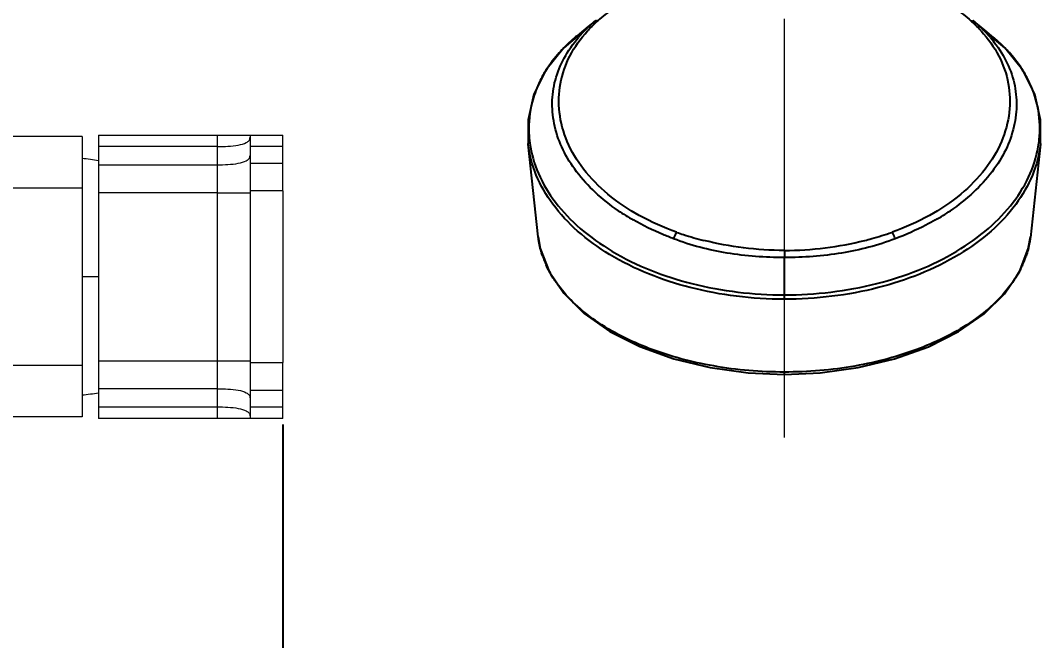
# Model space of a CAD drawing. Header units: millimetres. Extents: x 1891 to 3932, y -543 to 1323.
# Drawn here: x 3396.5 to 3551.4, y -310.8 to -216.7 of the extents above; entities that cross this region are included whole.
import ezdxf

# ---------------------------------------------------------------- set-up
doc = ezdxf.new("R2010")
doc.units = ezdxf.units.MM
doc.linetypes.add('CENTERX2', pattern=[101.6, 63.5, -12.7, 12.7, -12.7])
doc.layers.add('CENTER', color=1, linetype='CENTERX2', lineweight=15)
doc.layers.add('DIM', color=3, linetype='Continuous', lineweight=9)
doc.dimstyles.new('겸용-샤워욕조용1', dxfattribs={"dimscale": 0.6, "dimtxt": 10, "dimasz": 10, "dimexe": 1.5, "dimexo": 1.5, "dimgap": 2, "dimtad": 0, "dimtih": 1, "dimtoh": 1, "dimdec": 1, "dimdsep": 46, "dimtxsty": 'Standard', "dimcen": 2.5, "dimclrd": 5, "dimclre": 5, "dimclrt": 5, "dimadec": 1, "dimazin": 2, "dimtfac": 1, "dimtdec": 1, "dimtmove": 0, "dimatfit": 3, "dimfxl": 1.25, "dimarcsym": 0})

# ---------------------------------------------------------------- blocks, each defined once
blk = doc.blocks.new('*D56')
at = {"layer": 'Defpoints', "color": 0, "lineweight": 18, "transparency": 16777216}
for p in [(3175.88, -276.83), (3436.38, -277.08), (3436.38, -426.51)]:
    blk.add_point(p, dxfattribs=at)
at = {"layer": 'DIM', "color": 5, "lineweight": -2, "transparency": 16777216}
for p, q in [((3175.88, -277.73), (3175.88, -427.41)), ((3436.38, -277.98), (3436.38, -427.41)), ((3181.88, -426.51), (3293.43, -426.51)), ((3430.38, -426.51), (3318.83, -426.51))]:
    blk.add_line(p, q, dxfattribs=at)
at = {"layer": 'DIM', "color": 5, "lineweight": 18, "transparency": 16777216}
for points in [[(3181.88, -425.51), (3181.88, -427.51), (3175.88, -426.51)], [(3430.38, -425.51), (3430.38, -427.51), (3436.38, -426.51)]]:
    blk.add_solid(points, dxfattribs=at)
at = {"layer": 'DIM', "color": 5, "transparency": 16777216, "insert": (3306.13, -426.51), "char_height": 6, "attachment_point": 5}
blk.add_mtext('260.5', dxfattribs=at)

msp = doc.modelspace()

# ---------------------------------------------------------------- linework, layer by layer
at = {"linetype": 'Continuous'}
for p, q in [((3483.86, -216.69), (3482.72, -217.63)), ((3483.56, -216.95), (3483.85, -216.71)), ((3542.04, -217.47), (3541.09, -216.69)), ((3541.1, -216.71), (3541.39, -216.95)), ((3483.73, -216.84), (3483.56, -216.95)), ((3541.22, -216.84), (3541.39, -216.95)), ((3543.23, -218.44), (3542.04, -217.47)), ((3545.94, -220.83), (3542.56, -218.02)), ((3543.98, -219.06), (3543.23, -218.44)), ((3478.97, -220.89), (3478.92, -220.94)), ((3473.59, -235.37), (3473.59, -235.35)), ((3551.36, -235.35), (3551.35, -235.47)), ((3473.6, -235.47), (3473.59, -235.37)), ((3475.12, -249.52), (3473.6, -235.47)), ((3551.35, -235.47), (3549.82, -249.62)), ((3496.18, -248.85), (3496.11, -248.82)), ((3528.78, -248.85), (3528.84, -248.82)), ((3475.12, -249.52), (3475.12, -249.52)), ((3475.13, -249.62), (3475.12, -249.52)), ((3549.51, -251.35), (3549.83, -249.51)), ((3512.48, -251.59), (3512.48, -252.66)), ((3512.48, -258.99), (3512.48, -252.66)), ((3512.48, -270.39), (3512.48, -270.05))]:
    msp.add_line(p, q, dxfattribs=at)
at = {"linetype": 'Continuous', "lineweight": 18}
for p, q in [((3405.88, -234.33), (3175.88, -234.33)), ((3405.88, -234.33), (3405.88, -235.59)), ((3408.38, -234.08), (3426.38, -234.08)), ((3408.38, -234.08), (3408.38, -235.84)), ((3431.38, -234.08), (3431.38, -235.84)), ((3431.38, -234.08), (3436.38, -234.08)), ((3436.38, -235.84), (3436.38, -234.08)), ((3405.88, -235.59), (3405.88, -238.39)), ((3408.38, -235.84), (3408.38, -238.6)), ((3431.38, -235.84), (3431.38, -238.33)), ((3436.38, -238.33), (3436.38, -235.84)), ((3405.88, -238.39), (3405.88, -242.13)), ((3431.38, -238.33), (3431.38, -242.57)), ((3436.38, -242.57), (3436.38, -238.33)), ((3408.38, -238.6), (3408.38, -242.84)), ((3405.88, -242.13), (3405.88, -269.04)), ((3408.38, -242.84), (3408.38, -268.33)), ((3431.38, -242.57), (3431.38, -268.6)), ((3436.38, -242.57), (3436.38, -268.6)), ((3405.88, -269.04), (3405.88, -272.78)), ((3408.38, -268.33), (3408.38, -272.57)), ((3431.38, -268.6), (3431.38, -272.84)), ((3436.38, -272.84), (3436.38, -268.6)), ((3405.88, -272.78), (3405.88, -275.57)), ((3408.38, -272.57), (3408.38, -275.33)), ((3431.38, -272.84), (3431.38, -275.33)), ((3436.38, -275.33), (3436.38, -272.84)), ((3405.88, -275.57), (3405.88, -276.83)), ((3408.38, -275.33), (3408.38, -277.08)), ((3431.38, -275.33), (3431.38, -277.08)), ((3436.38, -277.08), (3436.38, -275.33)), ((3405.88, -276.83), (3175.88, -276.83)), ((3426.38, -277.08), (3408.38, -277.08)), ((3436.38, -277.08), (3431.38, -277.08))]:
    msp.add_line(p, q, dxfattribs=at)
at = {"linetype": 'Continuous', "lineweight": 13}
for p, q in [((3426.38, -234.08), (3426.38, -235.84)), ((3426.38, -235.84), (3408.38, -235.84)), ((3426.38, -235.84), (3426.38, -238.6)), ((3436.38, -235.84), (3431.38, -235.84)), ((3431.38, -238.33), (3436.38, -238.33)), ((3408.38, -238.6), (3426.38, -238.6)), ((3426.38, -238.6), (3426.38, -242.84)), ((3405.88, -242.13), (3175.88, -242.13)), ((3426.38, -242.84), (3408.38, -242.84)), ((3426.38, -242.84), (3426.38, -253.37)), ((3436.38, -242.57), (3431.38, -242.57)), ((3426.38, -253.37), (3426.38, -268.33)), ((3408.38, -255.58), (3405.88, -255.58)), ((3405.88, -269.04), (3175.88, -269.04)), ((3408.38, -268.33), (3426.38, -268.33)), ((3426.38, -268.33), (3426.38, -272.57)), ((3431.38, -268.6), (3436.38, -268.6)), ((3426.38, -272.57), (3408.38, -272.57)), ((3426.38, -272.57), (3426.38, -275.33)), ((3436.38, -272.84), (3431.38, -272.84)), ((3408.38, -275.33), (3426.38, -275.33)), ((3426.38, -275.33), (3426.38, -277.08)), ((3431.38, -275.33), (3436.38, -275.33))]:
    msp.add_line(p, q, dxfattribs=at)
at = {"linetype": 'Continuous'}
for points in [[(3482.72, -217.63), (3481.72, -218.44), (3480.97, -219.06)], [(3481.05, -219.14), (3479.02, -220.83), (3476.28, -224.24), (3474.47, -227.89), (3473.58, -231.78), (3473.59, -235.37)], [(3551.36, -235.37), (3551.37, -231.78), (3550.49, -227.89), (3548.68, -224.24), (3545.94, -220.83)], [(3475.12, -249.52), (3475.43, -251.28), (3476.76, -254.78), (3478.99, -258.09), (3482.1, -261.15), (3485.99, -263.88), (3490.56, -266.19), (3495.68, -268.03), (3501.2, -269.36), (3506.98, -270.15), (3512.48, -270.39)], [(3512.48, -270.39), (3517.92, -270.16), (3523.69, -269.37), (3529.22, -268.05), (3534.35, -266.21), (3538.91, -263.91), (3542.79, -261.21), (3545.9, -258.16), (3548.16, -254.85), (3549.51, -251.35)]]:
    msp.add_lwpolyline(points, dxfattribs=at)
for centre, radius, start, end in [((3499.2, -233.52), 22.54, 131.9057, 133.9678), ((3525.77, -233.41), 22.44, 45.8732, 47.938), ((3496.71, -232.48), 20.35, 133.3696, 139.6113), ((3497.52, -231.83), 20.15, 136.4729, 137.7529), ((3496.73, -232.51), 20.39, 130.2406, 133.3611), ((3498.24, -232.51), 21.14, 133.9724, 136.4623), ((3528.21, -232.52), 20.4, 46.639, 49.7596), ((3528.37, -230.83), 18.78, 43.341, 46.1112), ((3528.18, -231.01), 19.04, 41.9643, 43.3402), ((3528.29, -232.44), 20.29, 40.3691, 46.6362), ((3528.88, -237.62), 23.92, 46.0824, 50.8667), ((3495.11, -236.62), 22.54, 134.9894, 135.747), ((3529.78, -236.67), 22.62, 43.7137, 46.0668), ((3530.31, -236.17), 21.89, 41.1429, 43.7147), ((3491.41, -233.81), 17.88, 149.5835, 151.7282), ((3534.06, -233.53), 17.3, 25.2833, 28.3662), ((3534.64, -233.03), 16.62, 352.1808, 353.8834), ((3505.91, -218.17), 33.13, 235.778, 240.3961), ((3518.15, -216.82), 34.75, 299.7752, 304.1809), ((3487.99, -248.13), 12.95, 186.6136, 186.9318), ((3536.96, -248.13), 12.95, 353.0224, 353.3864), ((3489.75, -247.65), 14.77, 198.9341, 204.455), ((3535.19, -247.64), 14.79, 335.4293, 340.9872), ((3493.21, -245.68), 18.76, 215.0585, 216.4895), ((3531.74, -245.68), 18.77, 323.4617, 324.9445)]:
    msp.add_arc(centre, radius, start, end, dxfattribs=at)
at = {"linetype": 'Continuous', "lineweight": 18}
for centre, start, end in [((3403.64, -264.56), 79.8721, 85.2243), ((3403.64, -246.6), 274.7757, 280.1279)]:
    msp.add_arc(centre, 27, start, end, dxfattribs=at)
at = {"linetype": 'Continuous'}
for points, knots in [([(3488.94, -213.14), (3488.13, -213.74), (3486.88, -214.6), (3485.28, -215.79), (3484.52, -216.42), (3484.15, -216.75)], [0, 0, 0, 0, 0.504977, 0.753857, 1, 1, 1, 1]), ([(3536.01, -213.14), (3536.82, -213.74), (3538.47, -214.87), (3540.06, -216.09), (3540.8, -216.75)], [0, 0, 0, 0, 0.504851, 1, 1, 1, 1]), ([(3484.15, -216.75), (3484.11, -216.75), (3483.97, -216.76), (3483.82, -216.79), (3483.73, -216.84)], [0, 0, 0, 0, 0.261986, 1, 1, 1, 1]), ([(3540.8, -216.75), (3540.84, -216.75), (3540.99, -216.76), (3541.13, -216.79), (3541.22, -216.84)], [0, 0, 0, 0, 0.261998, 1, 1, 1, 1]), ([(3496.11, -248.82), (3494.17, -248.12), (3490.51, -246.51), (3485.71, -243.29), (3481.92, -239.5), (3479.35, -235.25), (3478.14, -230.74), (3478.27, -226.22), (3479.77, -221.92), (3481.56, -219.43), (3482.61, -218.28)], [0, 0, 0, 0, 0.154274, 0.297583, 0.429514, 0.551102, 0.664779, 0.773852, 0.883735, 1, 1, 1, 1]), ([(3542.34, -218.28), (3543.39, -219.43), (3545.18, -221.92), (3546.69, -226.22), (3546.81, -230.74), (3545.6, -235.25), (3543.03, -239.5), (3539.25, -243.29), (3534.45, -246.51), (3530.78, -248.12), (3528.84, -248.82)], [0, 0, 0, 0, 0.116257, 0.226143, 0.335199, 0.448875, 0.570459, 0.702399, 0.845703, 1, 1, 1, 1]), ([(3487.28, -245.56), (3486.05, -244.72), (3483.77, -242.91), (3480.9, -239.81), (3478.79, -236.43), (3477.52, -232.88), (3477.1, -229.26), (3477.58, -225.69), (3478.96, -222.29), (3480.39, -220.26), (3481.21, -219.3)], [0, 0, 0, 0, 0.145444, 0.281695, 0.409472, 0.530296, 0.646187, 0.760341, 0.877055, 1, 1, 1, 1]), ([(3480.97, -219.06), (3480.81, -219.19), (3480.2, -219.7), (3479.6, -220.25), (3479.18, -220.68)], [0, 0, 0, 0, 0.253413, 1, 1, 1, 1]), ([(3543.75, -219.3), (3544.57, -220.26), (3546, -222.29), (3547.38, -225.69), (3547.86, -229.26), (3547.44, -232.88), (3546.17, -236.43), (3544.05, -239.81), (3541.18, -242.91), (3538.9, -244.72), (3537.67, -245.56)], [0, 0, 0, 0, 0.122957, 0.239661, 0.353821, 0.469714, 0.590538, 0.718318, 0.854561, 1, 1, 1, 1]), ([(3478.92, -220.94), (3478.63, -221.24), (3477.55, -222.42), (3476.6, -223.73), (3475.99, -224.75)], [0, 0, 0, 0, 0.256989, 1, 1, 1, 1]), ([(3549.27, -225.31), (3549.11, -225), (3548.38, -223.75), (3547.51, -222.59), (3546.79, -221.77)], [0, 0, 0, 0, 0.24467, 1, 1, 1, 1]), ([(3475.66, -225.34), (3475.5, -225.64), (3474.9, -226.85), (3474.44, -228.13), (3474.19, -229.11)], [0, 0, 0, 0, 0.253455, 1, 1, 1, 1]), ([(3551.16, -234.8), (3551.32, -233.33), (3551.24, -230.34), (3550.33, -227.48), (3549.69, -226.14)], [0, 0, 0, 0, 0.499334, 1, 1, 1, 1]), ([(3474.19, -229.11), (3473.81, -230.61), (3473.59, -232.72), (3473.78, -234.79), (3473.85, -235.31)], [0, 0, 0, 0, 0.747902, 1, 1, 1, 1]), ([(3473.85, -235.31), (3474.07, -236.89), (3474.99, -240.09), (3477.66, -244.51), (3481.5, -248.48), (3488.19, -253.22), (3498.66, -257.27), (3507.76, -258.33), (3512.48, -258.33)], [0, 0, 0, 0, 0.098916, 0.203294, 0.316157, 0.438459, 0.708357, 1, 1, 1, 1]), ([(3512.48, -258.33), (3517.19, -258.33), (3526.3, -257.27), (3536.77, -253.22), (3543.46, -248.48), (3547.3, -244.5), (3549.96, -240.08), (3550.89, -236.88), (3551.1, -235.29)], [0, 0, 0, 0, 0.291664, 0.561566, 0.683863, 0.796717, 0.901086, 1, 1, 1, 1]), ([(3512.45, -258.99), (3510.03, -258.99), (3505.23, -258.69), (3496.16, -257.01), (3487.83, -253.75), (3481.1, -248.9), (3477.27, -244.83), (3474.65, -240.33), (3473.79, -237.07), (3473.6, -235.47)], [0, 0, 0, 0, 0.147854, 0.292859, 0.562835, 0.684907, 0.797387, 0.901411, 1, 1, 1, 1]), ([(3551.35, -235.47), (3551.17, -237.07), (3550.3, -240.33), (3547.68, -244.84), (3543.85, -248.91), (3537.1, -253.76), (3528.76, -257.02), (3519.68, -258.7), (3514.87, -258.99), (3512.45, -258.99)], [0, 0, 0, 0, 0.098576, 0.202593, 0.315075, 0.437156, 0.707155, 0.85216, 1, 1, 1, 1]), ([(3495.65, -249.82), (3495.11, -249.61), (3493.02, -248.78), (3491, -247.8), (3489.55, -246.97)], [0, 0, 0, 0, 0.256298, 1, 1, 1, 1]), ([(3535.41, -246.97), (3534.93, -247.24), (3532.96, -248.31), (3530.89, -249.22), (3529.31, -249.82)], [0, 0, 0, 0, 0.243567, 1, 1, 1, 1]), ([(3496.11, -248.82), (3496.07, -248.9), (3495.88, -249.22), (3495.74, -249.55), (3495.65, -249.82)], [0, 0, 0, 0, 0.238353, 1, 1, 1, 1]), ([(3496.18, -248.85), (3496.51, -248.96), (3497.86, -249.42), (3499.23, -249.82), (3500.26, -250.08)], [0, 0, 0, 0, 0.247061, 1, 1, 1, 1]), ([(3524.69, -250.08), (3525.04, -249.99), (3526.41, -249.63), (3527.77, -249.19), (3528.78, -248.85)], [0, 0, 0, 0, 0.252438, 1, 1, 1, 1]), ([(3529.31, -249.82), (3529.28, -249.73), (3529.15, -249.39), (3528.98, -249.05), (3528.84, -248.82)], [0, 0, 0, 0, 0.257067, 1, 1, 1, 1]), ([(3475.78, -252.44), (3475.7, -252.22), (3475.42, -251.32), (3475.23, -250.39), (3475.14, -249.69)], [0, 0, 0, 0, 0.253421, 1, 1, 1, 1]), ([(3512.48, -252.66), (3509.57, -252.66), (3503.84, -252.28), (3498.27, -250.82), (3495.65, -249.82)], [0, 0, 0, 0, 0.508775, 1, 1, 1, 1]), ([(3512.48, -251.59), (3510.4, -251.59), (3506.29, -251.32), (3502.24, -250.58), (3500.26, -250.08)], [0, 0, 0, 0, 0.504644, 1, 1, 1, 1]), ([(3529.31, -249.82), (3526.69, -250.82), (3521.11, -252.28), (3515.38, -252.66), (3512.48, -252.66)], [0, 0, 0, 0, 0.491225, 1, 1, 1, 1]), ([(3512.48, -251.59), (3514.55, -251.58), (3518.66, -251.34), (3522.71, -250.57), (3524.69, -250.08)], [0, 0, 0, 0, 0.504663, 1, 1, 1, 1]), ([(3549.81, -249.7), (3549.78, -249.93), (3549.64, -250.87), (3549.4, -251.79), (3549.17, -252.46)], [0, 0, 0, 0, 0.247284, 1, 1, 1, 1]), ([(3477.85, -256.46), (3477.7, -256.24), (3477.12, -255.38), (3476.62, -254.47), (3476.3, -253.76)], [0, 0, 0, 0, 0.256147, 1, 1, 1, 1]), ([(3548.64, -253.79), (3548.53, -254.02), (3548.08, -254.94), (3547.55, -255.82), (3547.1, -256.46)], [0, 0, 0, 0, 0.244456, 1, 1, 1, 1]), ([(3512.48, -270.05), (3508.89, -270.05), (3501.89, -269.46), (3492.14, -266.88), (3483.98, -262.81), (3479.68, -258.94), (3478.13, -256.84)], [0, 0, 0, 0, 0.283775, 0.552263, 0.793047, 1, 1, 1, 1]), ([(3546.82, -256.85), (3545.26, -258.95), (3540.96, -262.82), (3532.8, -266.89), (3523.06, -269.46), (3516.06, -270.05), (3512.48, -270.05)], [0, 0, 0, 0, 0.206991, 0.447789, 0.71626, 1, 1, 1, 1])]:
    msp.add_open_spline(points, degree=3, knots=knots, dxfattribs=at)
at = {"linetype": 'Continuous', "lineweight": 18}
for points, knots in [([(3426.38, -234.08), (3429.11, -234.08), (3430.31, -234.08), (3431.38, -234.08), (3431.38, -234.08)], [0, 0, 0, 0.500124, 0.500124, 1, 1, 1]), ([(3431.38, -277.08), (3431.38, -277.08), (3430, -277.08), (3428.8, -277.08), (3426.38, -277.08)], [0, 0, 0, 0.5, 0.5, 1, 1, 1])]:
    msp.add_open_spline(points, degree=2, knots=knots, dxfattribs=at)
at = {"linetype": 'Continuous', "lineweight": 13}
for points, knots in [([(3426.38, -235.84), (3426.95, -235.84), (3428.08, -235.81), (3429.61, -235.65), (3430.68, -235.35), (3431.25, -234.93), (3431.38, -234.62), (3431.38, -234.43)], [0, 0, 0, 0, 0.244726, 0.499871, 0.755016, 0.882588, 1, 1, 1, 1]), ([(3426.38, -238.6), (3426.95, -238.6), (3428.08, -238.57), (3429.61, -238.41), (3430.68, -238.11), (3431.25, -237.68), (3431.38, -237.38), (3431.38, -237.18)], [0, 0, 0, 0, 0.244867, 0.500123, 0.755379, 0.883007, 1, 1, 1, 1]), ([(3426.38, -242.84), (3426.95, -242.84), (3428.08, -242.84), (3429.61, -242.84), (3430.68, -242.84), (3431.25, -242.84), (3431.38, -242.84), (3431.38, -242.84)], [0, 0, 0, 0, 0.244726, 0.499871, 0.755016, 0.882588, 1, 1, 1, 1]), ([(3426.38, -268.33), (3426.95, -268.33), (3428.08, -268.33), (3429.61, -268.33), (3430.68, -268.33), (3431.25, -268.33), (3431.38, -268.33), (3431.38, -268.33)], [0, 0, 0, 0, 0.244867, 0.500123, 0.755379, 0.883007, 1, 1, 1, 1]), ([(3426.38, -272.57), (3426.95, -272.57), (3428.08, -272.6), (3429.61, -272.76), (3430.68, -273.06), (3431.25, -273.49), (3431.38, -273.79), (3431.38, -273.99)], [0, 0, 0, 0, 0.244726, 0.499871, 0.755016, 0.882588, 1, 1, 1, 1]), ([(3426.38, -275.33), (3426.95, -275.33), (3428.08, -275.35), (3429.61, -275.52), (3430.68, -275.82), (3431.25, -276.24), (3431.38, -276.55), (3431.38, -276.74)], [0, 0, 0, 0, 0.244867, 0.500123, 0.755379, 0.883007, 1, 1, 1, 1])]:
    msp.add_open_spline(points, degree=3, knots=knots, dxfattribs=at)
at = {"layer": 'CENTER'}
msp.add_line((3512.49, -279.96), (3512.49, -126.7), dxfattribs=at)

# ---------------------------------------------------------------- dimensions: what is measured, and where the dimension line sits
at = {"layer": 'DIM', "color": 1}
dim = msp.add_linear_dim(base=(3436.38, -426.51), p1=(3175.88, -276.83), p2=(3436.38, -277.08), dimstyle='겸용-샤워욕조용1', dxfattribs=at)
dim.commit()
dim.dimension.update_dxf_attribs({"geometry": '*D56', "text_midpoint": (3306.13, -426.51)})

doc.saveas('drawing.dxf')
